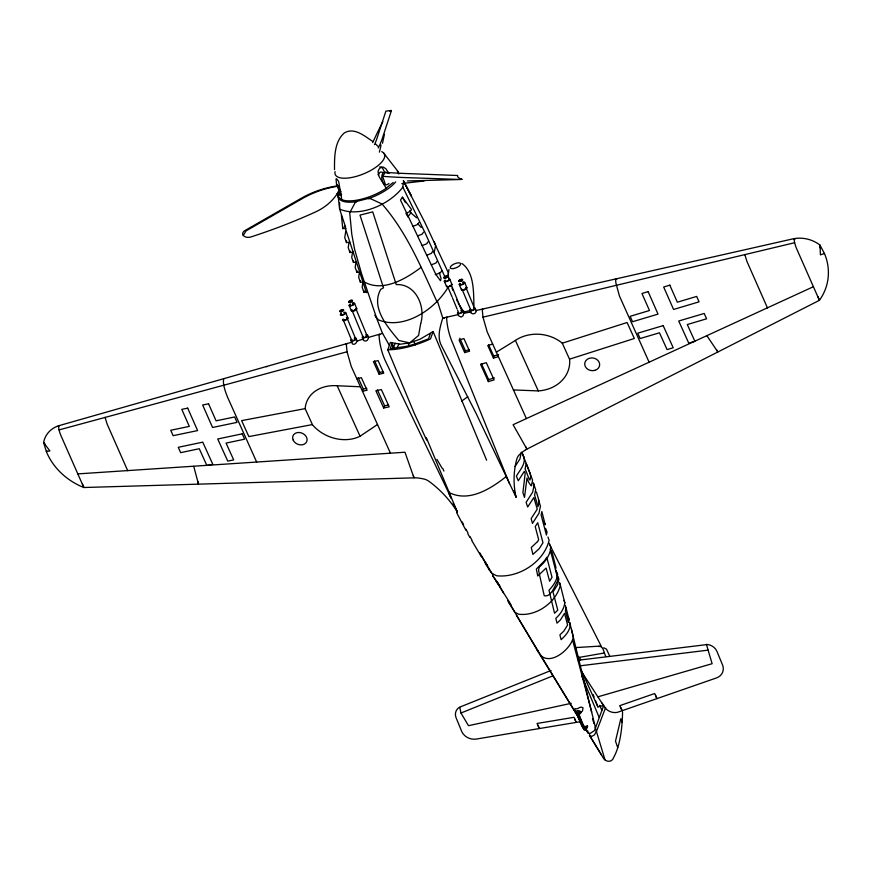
<?xml version="1.0" encoding="UTF-8"?>
<svg xmlns="http://www.w3.org/2000/svg" width="872" height="872" viewBox="0 0 872 872"><rect width="100%" height="100%" fill="white"/><g stroke="black" fill="none" stroke-linecap="round" stroke-linejoin="round"><path stroke-width="1.31" d="M448.481 272.751L448.993 269.492M473.932 306.028C473.507 292.273 474.412 272.38 461.953 263.486M346.064 228.475L342.783 228.595L342.87 226.993M349.77 242.263L346.478 242.59L346.565 240.977M353.258 252.172L349.955 252.499L350.053 250.885M356.735 262.091L353.443 262.407L353.531 260.804M360.223 271.999L356.921 272.326L357.019 270.712M363.7 281.907L360.409 282.234L360.496 280.62M367.177 291.826L363.886 292.142L363.973 290.54M622.564 711.89A138.245 44.57 75.7 0 1 622.118 722.31L622.107 722.354A138.517 44.657 75.7 0 1 618.673 744.514L617.605 748.165A138.517 44.657 75.7 0 1 613.659 757.43C611.893 763.305 604.536 761.943 602.65 756.907L589.483 735.412L589.646 734.311M351.874 339.775A2.126 0.818 -22.4 0 0 352.768 340.636A2.126 0.818 -22.4 0 0 355.438 339.328L356.212 339.055C359.253 342.238 352.157 347.252 351.852 342.173L58.38 425.83A30.335 25.168 29.4 0 0 43.6 442.573L46.51 451.958A58.664 48.669 29.4 0 0 83.832 487.513L415.246 477.802A40.613 33.986 25.4 0 1 425.514 479.447A19.249 16.11 27.7 0 1 429.994 482.053A98.405 82.371 27.7 0 1 456.198 510.185L457.375 512.104L426.353 437.755M488.375 381.598L480.559 364.376L486.293 362.676L494.108 379.898L488.375 381.598L488.636 379.603L481.388 363.602M498.315 356.637L493.454 358.087L493.716 356.092L488.538 344.669M458.28 312.677L458.247 312.917A2.126 0.818 -22.4 0 0 460.1 313.103A2.126 0.818 -22.4 0 0 462.182 311.685L451.206 284.752M484.963 561.775L487.503 565.961L481.224 555.944M547.954 537.01L549.12 540.313C543.888 562.026 518.862 578.092 496.735 575.782L492.004 573.547L489.181 569.776L489.356 568.631M492.887 574.125L492.658 575.596L499.721 585.69L496.342 581.755L496.506 580.687M587.772 731.03L588.044 732.981L590.246 733.396L594.508 730.529L603.784 705.252M345.759 231.287L344.745 237.653L346.478 242.59M349.007 242.383L348.222 247.561L349.955 252.499M352.724 251.114L351.71 257.48L353.443 262.407M355.972 262.21L355.187 267.388L356.921 272.326M359.46 272.119L358.675 277.296L360.409 282.234M363.166 280.849L362.153 287.215L363.886 292.142M521.303 452.208L519.93 458.977L515.069 466.553M434.158 252.586L435.662 245.512L434.136 241.642M555.486 569.623L555.933 567.498L552.325 553.12L550.93 550.308M564.097 600.405L564.838 602.955C563.944 608.983 560.314 614.346 555.802 618.335L557.001 623.153L560.511 619.839L564.544 613.332L567.596 625.006L563.868 631.056L559.911 634.86L561.11 639.677C565.721 635.448 571.552 629.192 569.71 622.466M565.361 605.386L566.07 607.882L565.394 610.836L568.446 622.51L569.067 619.839L568.446 617.485M382.503 143.259L384.432 134.31M382.557 333.54L376.181 317.103L374.775 315.228M508.616 602.269L510.774 605.244L510.763 604.383A2.365 0.6 52.1 0 0 510.284 603.489L492.953 576.076M587.445 725.962L585.821 729.134A17.832 5.744 75.7 0 1 582.333 722.757L579.782 716.588A3.325 1.068 75.7 0 1 579.291 712.74L579.052 711.923L577.558 712.489A4.098 1.319 75.7 0 0 578.18 717.253L580.752 723.488A18.585 5.995 75.7 0 0 584.382 730.137L586.235 730.3L587.445 725.962L586.006 726.332L584.382 729.504A17.832 5.744 75.7 0 1 581.482 724.501M579.052 711.923L578.986 712.13A4.098 1.319 75.7 0 0 579.597 716.893L582.18 723.128A18.585 5.995 75.7 0 0 585.81 729.766L586.235 730.3M426.615 440.033L414.287 413.317L387.778 349.77L390.394 342.413L400.172 344.222L409.709 342.892L420.021 339.208L433.133 331.545L486.62 460.198M430.419 333.54L428.523 338.848L415.203 343.873A52.342 20.111 -22.4 0 1 405.306 346.544L390.198 348.593L392.095 343.285L394.798 349.465M433.133 331.545L430.506 338.892A51.317 19.718 -22.4 0 1 415.584 344.767L411.824 345.922A51.317 19.718 -22.4 0 1 387.778 349.77M605.691 707.388L596.448 731.543L595.194 727.324M379.08 374.219L373.412 361.597L378.088 360.627L383.756 373.227L379.08 374.219L379.8 372.409L374.644 360.943M464.722 352.626L459.043 340.026L463.915 338.565L469.583 351.187L464.722 352.626L465.441 350.817L459.762 338.216M358.141 377.652L363.308 389.065L362.381 391.234L367.068 390.253L361.379 377.696L356.692 378.677M383.691 407.998L375.887 390.765L381.402 389.61L389.217 406.832L383.691 407.998L384.617 405.829L377.369 389.839M377.979 174.749L380.29 172.024L382.427 172.264M338.314 191.851L339.524 189.551L338.26 186.205L337.181 185.9A81.118 63.907 -14.7 0 0 301.418 198.195L244.618 230.753A4.207 3.314 -14.7 0 0 243.255 235.429L243.582 235.789A6.965 5.483 -14.7 0 0 250.82 236.977A482.488 380.159 -14.7 0 0 315.304 212.049A47.164 37.158 -14.7 0 0 338.314 191.851L341.388 195.546M395.267 343.35L393.141 347.808L391.768 344.473M398.995 344.069L397.251 347.187A3.117 1.254 78.2 0 0 396.967 348.299M339.644 202.936L339.633 209.138L345.639 227.265M368.54 337.9L367.657 335.829L366.938 336.014M243.255 235.429L246.057 230.873L302.497 198.511A81.118 63.907 -14.7 0 1 338.26 186.205M355.438 339.328L355.602 339.055A2.126 0.818 -22.4 0 0 354.544 338.467M407.115 215.678L405.96 213.237L410.276 211.416L411.54 209.509L402.384 197.214L400.488 200.07L435.902 274.506L440.491 280.762L441.069 278.517L439.368 272.805M418.865 222.578L417.601 224.486L412.99 226.349M423.443 232.214L422.179 234.121L417.579 235.974M428.021 241.849L426.768 243.746L422.157 245.61M432.61 251.474L431.346 253.381L426.735 255.245M437.188 261.11L435.924 263.017L431.324 264.87M441.777 270.734L440.513 272.642L435.902 274.506A3.815 1.395 -25.4 0 1 435.259 274.549M385.337 184.319L382.612 176.264L385.391 172.296A81.118 3.139 0.3 0 0 407.453 173.583L457.647 175.501C456.143 178.117 464.896 180.112 461.277 179.174M388.956 183.447C381.369 190.587 378.208 167.762 387.484 173.201M393.196 182.488L384.726 189.3A32.449 12.47 -22.4 0 1 342.631 200.015L339.143 198.097L337.617 195.197A32.449 12.47 -22.4 0 1 337.758 192.832M376.181 317.103L378.383 319.85C404.03 330.477 435.248 309.124 448.023 287.368L452.078 296.927M506.098 476.613C491.012 488.647 469.06 502.545 449.494 492.691L448.459 491.285M476.21 310.868L475.284 308.601L474.564 308.775M421.132 267.333C405.971 278.855 382.612 292.698 364.158 281.83M461.67 401.076L467.806 396.738M312.329 424.62A35.425 28.155 23.2 0 0 360.06 436.229L377.467 424.522M357.04 201.465L355.111 202.696L349.716 212.757L351.798 234.372L354.621 249.348L361.586 273.786L376.388 317.353M496.299 352.201L515.407 340.429L538.286 390.907A35.425 30.291 7.5 0 0 569.59 359.155L634.336 338.489L627.099 322.52L562.287 343.187A35.807 30.607 7.5 0 0 515.385 340.407M586.911 727.019L587.728 726.55M525.849 449.658L819.408 300.328A58.664 52.353 12.2 0 0 824.639 253.937L819.92 245.021A30.335 27.076 12.2 0 0 793.956 238.645L476.101 310.53C476.374 315.228 469.714 314.748 469.921 310.116L470.64 309.931A2.126 0.818 -22.4 0 0 473.496 309.756A2.126 0.818 -22.4 0 0 473.932 308.165M341.65 194.129L337.998 195.928L337.66 193.333M813.402 286.703L513.096 424.708L526.895 449.058L525.827 446.824M598.606 646.446C603.762 645.127 603.947 654.153 605.953 656.572M459.784 707.486L460.972 713.024L553.044 675.8M551.028 670.492L459.337 707.29A10.791 9.341 21.7 0 0 456.089 717.798L461.953 732.022A12.448 10.769 21.7 0 0 476.406 739.042L581.275 721.558M372.769 141.493C364.899 136.261 354.185 126.887 344.32 132.947C334.292 141.656 334.434 157.44 334.51 169.637M465.441 350.817L469.082 349.737M492.626 344.091L487.764 345.53L493.454 358.087M493.716 356.092L498.577 354.642M488.636 379.603L494.37 377.903M694.374 341.497L688.76 343.154L678.721 321.016L704.194 313.462L706.614 318.803L687.299 324.537L694.875 341.268M47.121 451.206L46.325 451.434L49.922 450.977L43.6 442.573L45.028 444.24M82.426 483.862L83.832 487.513L61.095 435.989A13.102 4.218 75.7 0 1 59.808 432.588L59.056 429.918L347.056 351.765L346.228 343.753L347.023 343.96M581.134 670.088L597.909 706.898L603.479 705.481L602.16 703.115M416.576 217.782L410.93 212.899L407.693 216.899L408.412 216.714M462.204 311.577L462.923 311.391L463.893 313.528M458.269 312.776L457.549 312.961L458.618 315.795L461.146 317.07L463.054 315.828L463.719 313.331L471.12 311.871M351.699 340.047L350.98 340.233L351.808 342.238M458.214 303.14L463.904 312.067L469.954 310.519M579.368 712.479L577.635 712.282M526.405 418.604L487.175 331.84L482.99 317.168L794.632 242.721L795.678 246.286A13.178 4.251 75.7 0 0 796.67 248.803L819.408 300.328L818.001 296.676M823.626 253.599L824.4 253.425L820.443 254.886L819.974 245.097L820.181 247.703M571.291 703.301L468.493 725.7L460.972 713.024M379.8 372.409L383.309 371.668M363.308 389.065L366.818 388.323M384.617 405.829L387.931 405.131M207.394 465.419L212.79 464.286L202.762 442.148L178.248 447.303L180.668 452.655L199.263 448.731L206.849 465.463M305.146 408.63L241.631 420.62L248.858 436.589L312.383 424.588L305.146 408.63A35.807 28.449 23.2 0 1 337.192 385.751L360.365 386.787M604.47 652.965L578.18 657.575L576.697 654.054M578.561 659.886L579.738 660.605M391.168 110.482L385.893 111.136L376.868 138.67A81.118 13.908 -50.8 0 1 374.513 144.599M578.321 660.224L706.919 644.593M580.599 665.75L708.108 650.141L712.13 663.701L597.909 696.826M77.826 473.888L404.968 452.23L413.993 477.791L413.328 475.458M575.128 647.624L599.478 646.141M603.718 647.765L606.487 649.171L609.757 656.278M407.409 180.951L461.016 179.49L404.663 177.561A81.118 3.139 0.3 0 1 382.612 176.264M444.557 318.029L442.758 318.073C440.142 326.869 436.785 337.072 441.537 345.792L475.85 412.914L516.071 497.171L515.603 495.067A98.405 87.244 14.3 0 1 516.54 460.024A19.249 17.069 14.3 0 1 518.371 455.773A40.613 35.589 14.7 0 1 525.87 449.68M513.401 389.926L538.286 390.907M368.169 198.631L370.665 198.74L382.045 204.004C406.919 232.453 421.47 267.933 437.068 301.919M363.537 338.935L357.346 340.974M589.483 735.412L591.816 736.382L594.464 734.867L596.394 731.325L604.994 759.784M579.422 713.351L582.496 711.018L582.997 707.726C580.076 705.415 577.885 710.211 574.899 708.598L574.812 709.808L576.174 711.508M482.925 309.342L482.194 309.178L482.99 317.168M266.952 366.709L266.32 366.545M223.668 379.037C222.491 383.735 225.379 391.757 227.559 397.196L256.695 462.127M458.28 314.607L442.758 318.073L437.548 301.483M616.7 279.487L615.534 278.996L615.894 282.986L619.403 295.924L649.139 362.262M568.718 289.58L569.471 289.842M448.568 274.037L447.914 273.666L449.015 279.084M59.002 426.234L58.38 425.83L59.056 429.918M794.915 239.364L793.956 238.645L794.632 242.721M543.888 521.391L545.207 524.77L541.861 511.57L541.141 514.992L546.406 535.037L547.038 532.04L545.6 528.41M549.218 543.289L550.788 546.951L550.221 549.589L557.284 576.61A3.085 0.567 80.3 0 1 557.742 580.523C555.322 584.927 551.235 597.342 544.488 595.805A2.365 1.755 -68.9 0 1 544.041 594.9L538.591 570.637L538.885 568.119A3.913 2.409 -81.6 0 1 539.964 566.451C544.433 562.549 548.444 557.306 550.058 551.562A3.172 0.578 80.3 0 1 551.071 552.935M375.679 144.033L378.437 146.769M417.764 223.766L421.165 227.418M383.451 152.774L396.716 169.844A32.449 12.47 -22.4 0 1 398.242 172.743M507.58 600.536L514.872 612.286L518.557 614.193C536.487 616.537 556.107 602.443 560.38 585.21L559.53 582.442M516.42 615.327L578.572 717.514M706.909 335.742L717.83 351.939L716.544 349.705M389.217 345.127L382.59 333.387L368.333 337.453C368.3 342.576 361.967 342.053 362.469 336.952L363.101 336.897A2.126 0.818 -22.4 0 0 364.409 337.453A2.126 0.818 -22.4 0 0 366.84 336.178L367.014 335.905A2.126 0.818 -22.4 0 0 366.72 335.349M582.518 673.086L604.187 706.571A11.489 9.995 20.4 0 0 617.223 712.413L716.359 677.98A12.448 10.769 21.7 0 0 722.823 665.63L716.958 651.417A10.791 9.341 21.7 0 0 706.473 644.397L708.108 650.141M389.032 173.561L385.915 168.797L383.56 167.228A6.082 4.284 69.8 0 0 380.236 167.969A6.082 5.188 77.5 0 0 378.045 171.86L379.091 176.645L386.22 188.221M510.098 604.187L538.416 652.169L579.531 719.128M583.085 724.904L584.502 727.204M585.919 729.515L588.044 732.981M589.908 736.023L601.571 755.01M586.169 730.006L587.728 732.436M442.159 468.275L436.916 459.381M481.159 556.358L471.872 540.727M484.843 562.527L489.181 569.776M479.753 552.804L492.004 573.547M539.844 654.371C549.949 666.938 571.498 648.648 573.34 636.974L571.433 629.235M536.945 649.64L538.416 652.169M497.149 581.798L498.424 584.033M499.7 586.267L503.526 592.96M467.839 533.74L469.834 537.239M402.384 197.214L405.48 202.675M470.084 536.76L471.926 539.997M457.288 301.211L457.593 301.767M395.681 181.888A32.449 12.47 -22.4 0 1 370.371 197.944L354.959 201.857A32.449 12.47 -22.4 0 1 338.173 196.527L339.688 199.416M465.975 529.25L467.926 532.868M465.877 530.22L456.525 512.42M403.365 180.7L424.926 222.567L448.361 272.849M403.42 180.831L411.475 196.211L403.747 181.43L402.635 187.415C389.839 204.31 360.147 217.826 339.633 209.138L338.173 196.527M586.006 726.332L586.311 726.899M462.193 521.979L463.599 524.715M456.59 299.576L456.972 300.437M549.774 544.902L601.44 646.664M402.733 186.881L425.122 232.889L445.145 277.394M451.402 498.49L385.162 360.463A25.092 8.088 75.7 0 1 379.037 334.401A25.114 8.099 75.7 0 1 379.854 334.576M409.775 210.457L410.93 212.899M453.189 503.242L457.375 512.104M767.469 307.936L746.912 261.371L744.808 254.515M562.287 343.187L569.514 359.155M390.471 453.189L351.242 366.425L347.078 351.852M337.192 385.784L360.082 436.262M127.726 470.738L107.169 424.184L105.054 417.317M620.679 707.366L622.128 710.713L619.676 705.699L654.665 693.534L656.899 698.636L655.635 695.366M341.105 191.895L336.745 184.308L336.886 186.074M448.862 493.323L450.802 497.847M442.845 468.602L443.892 471.065M579.586 657.324L580.61 659.788M599.74 705.361L601.822 710.309M581.864 676.171L599.108 717.264M523.658 456.677C526.372 463.642 519.505 470.531 516.377 476.123L518.273 480.766L524.334 471.316L525.173 473.376L522.906 492.658L524.497 497.378L526.982 478.041L528.105 480.973A9.101 4.077 79.6 0 0 529.533 483.579L530.231 484.527A9.352 1.831 78 0 0 531.495 485.748L532.563 480.091L526.219 463.424L525.118 468.842L529.26 479.371A3.085 0.676 72.9 0 0 530.111 479.687L530.579 477.104A2.965 0.621 75.9 0 0 529.969 473.082M452.524 297.984L457.157 309.146M464.7 282.506L466.891 287.804M466.16 288.076L474.608 308.535M462.182 289.548L470.662 309.767A2.126 0.818 -22.4 0 1 470.836 309.495M459.261 284.523L461.452 289.82M449.756 279.182L451.936 284.479M444.317 281.198L446.497 286.496M384.465 172.242L383.517 169.942A6.3 4.48 -87.5 0 0 379.647 166.923M578.855 718.19L580.894 723.128A17.832 5.744 75.7 0 0 581.188 723.825M354.577 303.402L356.757 308.699M356.027 308.971L367.047 335.666M352.059 310.443L363.068 337.137M349.138 305.418L351.318 310.715M345.737 312.776L347.928 318.073M347.198 318.345L355.645 338.816M343.721 321.027L351.667 340.287M457.669 310.388L458.029 311.271M407.911 342.685L409.415 346.391M509.499 483.709L452.742 343.263A25.092 8.088 75.7 0 1 446.617 317.201A25.114 8.099 75.7 0 1 447.434 317.386M413.851 341.279L415.301 344.909M523.963 457.506L521.947 452.448L529.751 472.591M337.671 187.142L340.135 193.377L339.524 189.551M593.134 694.57L594.083 697.033M595.522 700.739L597.909 706.898M538.046 725.297L539.31 728.556L537.054 723.466L574.07 717.296L576.087 722.43L574.921 719.008M557.971 576.338L558.876 579.182L557.633 584.687L552.99 592.023L557.786 610.138L554.538 613.234L548.968 590.202C553.219 585.908 556.936 580.436 557.633 574.256L556.129 570.789L557.252 575.629M622.118 722.31L620.82 718.735L615.501 741.113L617.736 747.718M452.045 288.065L452.808 290.213M366.425 292.632L344.571 225.979M516.071 497.171L513.99 490.489M592.513 718.877L594.061 723.673M536.4 491.906L538.667 499.623M572.588 640.092L591.685 712.053M193.737 466.335L198.467 484.113L197.922 481.508M560.053 583.891L564.838 602.955M566.07 607.882L569.067 619.839M569.787 622.673L595.423 727.542M463.675 310.803L463.904 312.067M341.759 199.535L338.728 181.867A6.082 2.169 74.7 0 0 336.647 179.065A6.082 0.763 79.9 0 0 336.069 179.305L336.636 185.562M341.377 215.112L342.783 228.595M381.707 151.63A26.607 10.224 -22.4 0 1 364.627 173.441A26.607 10.224 -22.4 0 1 335.088 171.62M397.272 171.174A32.449 12.47 -22.4 0 1 398.787 174.062M381.01 144.926A82.317 20.765 -56 0 1 379.364 152.12M372.682 142.605A482.488 82.764 -50.8 0 1 382.841 121.655M401.839 183.621A82.317 3.641 -4.8 0 1 424.141 181.005M389.937 111.322A4.207 0.719 -50.8 0 1 391.321 110.929L382.23 138.648A81.118 13.908 -50.8 0 1 378.241 147.989M462.52 282.157A2.91 1.123 -22.4 0 1 464.525 283.073A2.91 1.123 -22.4 0 1 460.569 285.013A2.91 1.123 -22.4 0 1 459.936 283.422M336.974 193.878A82.317 63.558 -3.8 0 1 340.156 193.595M465.975 287.291A2.91 1.123 -22.4 0 1 466.367 288.763A2.91 1.123 -22.4 0 1 462.749 290.322A2.91 1.123 -22.4 0 1 461.735 289.112M365.597 335.044A2.91 1.123 -22.4 0 1 367.733 335.72L367.493 336.102A2.91 1.123 -22.4 0 1 364.169 337.835A2.91 1.123 -22.4 0 1 362.392 337.083L362.621 336.712A2.91 1.123 -22.4 0 1 363.014 336.309M343.906 312.699A2.126 0.818 -22.4 0 1 344.723 313.658A2.126 0.818 -22.4 0 1 341.835 314.89A2.126 0.818 -22.4 0 1 341.53 313.713M354.196 338.194A2.91 1.123 -22.4 0 1 356.321 338.87L356.092 339.241A2.91 1.123 -22.4 0 1 352.135 341.061A2.91 1.123 -22.4 0 1 351.612 339.459M352.397 303.053A2.91 1.123 -22.4 0 1 354.294 304.099A2.91 1.123 -22.4 0 1 350.053 305.919A2.91 1.123 -22.4 0 1 350.348 303.936M355.994 309.211A2.126 0.818 -22.4 0 1 353.651 310.705M346.424 317.593A2.91 1.123 -22.4 0 1 347.536 318.912A2.91 1.123 -22.4 0 1 343.59 320.602A2.91 1.123 -22.4 0 1 343.165 318.999M344.233 312.296A2.91 1.123 -22.4 0 1 345.214 313.746A2.91 1.123 -22.4 0 1 341.05 315.283A2.91 1.123 -22.4 0 1 341.519 313.31M347.165 318.585A2.126 0.818 -22.4 0 1 346.707 319.152M345.846 319.697A2.126 0.818 -22.4 0 1 343.895 320.188M356.31 308.274A2.91 1.123 -22.4 0 1 355.743 310.061A2.91 1.123 -22.4 0 1 352.07 311.206A2.91 1.123 -22.4 0 1 352.005 309.625M466.062 287.88A2.126 0.818 -22.4 0 1 464.296 289.635M458.192 312.089A2.91 1.123 -22.4 0 0 457.56 312.863L457.517 313.19A2.91 1.123 -22.4 0 0 460.045 313.44A2.91 1.123 -22.4 0 0 462.901 311.5L462.956 311.173A2.91 1.123 -22.4 0 0 460.776 310.824M451.489 284.054A2.91 1.123 -22.4 0 1 449.385 286.626A2.91 1.123 -22.4 0 1 446.78 285.798M448.829 278.669A2.91 1.123 -22.4 0 1 449.08 280.283A2.91 1.123 -22.4 0 1 445.232 281.7A2.91 1.123 -22.4 0 1 444.993 280.097M448.688 279.138A2.126 0.818 -22.4 0 1 447.151 281.013A2.126 0.818 -22.4 0 1 445.243 280.413M352.746 303.325A2.126 0.818 -22.4 0 1 353.64 304.186A2.126 0.818 -22.4 0 1 350.969 305.494A2.126 0.818 -22.4 0 1 350.075 304.633M463.305 282.397A2.126 0.818 -22.4 0 1 463.588 283.476A2.126 0.818 -22.4 0 1 460.95 284.61A2.126 0.818 -22.4 0 1 460.198 283.738M461.898 311.13A2.126 0.818 -22.4 0 1 462.225 311.446M473.834 307.794A2.91 1.123 -22.4 0 1 474.128 309.756A2.91 1.123 -22.4 0 1 469.899 310.279L469.943 309.952A2.91 1.123 -22.4 0 1 470.575 309.189M450.715 285.558A2.126 0.818 -22.4 0 1 449.342 286.321M448.829 286.485A2.126 0.818 -22.4 0 1 447.336 286.419M346.805 318.683A1.733 0.665 -22.4 0 1 346.664 318.901M345.726 319.577A1.733 0.665 -22.4 0 1 344.484 319.97M355.634 309.309A1.733 0.665 -22.4 0 1 355.264 309.767M354.937 309.996A1.733 0.665 -22.4 0 1 353.716 310.519M465.626 288.632A1.733 0.665 -22.4 0 1 464.275 289.482M450.443 285.547A1.733 0.665 -22.4 0 1 449.32 286.169M577.624 713.961A2.333 1.766 8.9 0 1 576.784 711.072A2.333 1.766 8.9 0 1 580.545 711.694A2.333 1.766 8.9 0 1 578.812 714.157M578.343 716.948A3.325 1.068 75.7 0 1 577.918 715.422M420.685 323.621L418.604 335.415L409.709 342.892L398.766 340.462C387.713 326.989 370.524 307.772 380.683 289.395L383.506 287.815L359.994 215.112L372.736 211.863L396.237 284.577C416.064 283.651 425.83 306.824 420.685 323.621M534.133 484.887L532.65 492.211L526.11 502.305L527.68 507.035L533.817 497.574L537.25 509.139L531.135 518.6L532.454 523.385L538.972 513.292L540.455 506.174L538.438 499.765L539.147 501.335L538.046 506.665L534.601 495.1L535.702 489.661L533.283 482.892L534.133 484.887M537.523 541.621L531.266 547.496L532.912 554.407L539.201 548.695L542.984 542.765L537.73 522.731L535.234 526.612L538.7 539.79L537.523 541.621M544.411 561.012L536.345 569.045L537.752 576.011L546.112 568.064L549.6 581.232L552.031 577.362L546.788 557.317L544.411 561.012M648.114 291.651L641.956 293.493L649.477 310.53L630.14 316.307L632.527 321.735L658.022 314.116L648.114 291.651M669.816 285.166L663.668 287.008L673.576 309.462L699.072 301.843L696.673 296.425L677.337 302.203L669.816 285.166M663.178 325.627L637.715 333.191L640.135 338.532L659.461 332.799L667.069 349.596L673.217 347.775L663.178 325.627M242.231 433.831L217.717 438.998L227.756 461.135L233.674 459.882L226.066 443.096L244.661 439.172L242.231 433.831M187.698 408.129L181.79 409.36L189.311 426.397L170.727 430.267L173.125 435.684L197.606 430.583L187.698 408.129M208.561 403.791L202.653 405.022L212.561 427.476L237.042 422.375L234.655 416.958L216.082 420.827L208.561 403.791M453.157 268.598A5.592 2.147 -22.4 0 0 460.699 263.802A5.592 2.147 -22.4 0 0 452.59 264.815A5.592 2.147 -22.4 0 0 453.157 268.598M340.854 311.751A2.126 0.818 -22.4 0 0 343.721 309.931A2.126 0.818 -22.4 0 0 340.636 310.323A2.126 0.818 -22.4 0 0 340.854 311.751M293.156 440.098A7.412 5.897 23.2 0 0 302.617 444.742A7.554 5.995 23.2 0 0 306.573 437.275A7.412 5.897 23.2 0 0 297.123 432.632A7.554 5.995 23.2 0 0 293.166 440.098M341.017 311.555A1.733 0.665 -22.4 0 0 343.361 310.072A1.733 0.665 -22.4 0 0 340.843 310.388A1.733 0.665 -22.4 0 0 341.017 311.555M594.933 370.36A7.412 6.344 7.5 0 0 599.151 362.229A7.554 6.453 7.5 0 0 589.439 358.25A7.412 6.344 7.5 0 0 585.21 366.371A7.554 6.453 7.5 0 0 594.922 370.349M459.98 281.285A1.733 0.665 -22.4 0 0 462.324 279.792A1.733 0.665 -22.4 0 0 459.806 280.108A1.733 0.665 -22.4 0 0 459.98 281.285M349.683 302.377A2.126 0.818 -22.4 0 0 352.56 300.557A2.126 0.818 -22.4 0 0 349.465 300.949A2.126 0.818 -22.4 0 0 349.683 302.377M349.846 302.181A1.733 0.665 -22.4 0 0 352.19 300.698A1.733 0.665 -22.4 0 0 349.672 301.014A1.733 0.665 -22.4 0 0 349.846 302.181M459.817 281.482A2.126 0.818 -22.4 0 0 462.683 279.661A2.126 0.818 -22.4 0 0 459.599 280.043A2.126 0.818 -22.4 0 0 459.817 281.482M444.862 278.157A2.126 0.818 -22.4 0 0 447.739 276.337A2.126 0.818 -22.4 0 0 444.644 276.729A2.126 0.818 -22.4 0 0 444.862 278.157M445.025 277.961A1.733 0.665 -22.4 0 0 447.369 276.479A1.733 0.665 -22.4 0 0 444.851 276.784A1.733 0.665 -22.4 0 0 445.025 277.961"/></g></svg>
